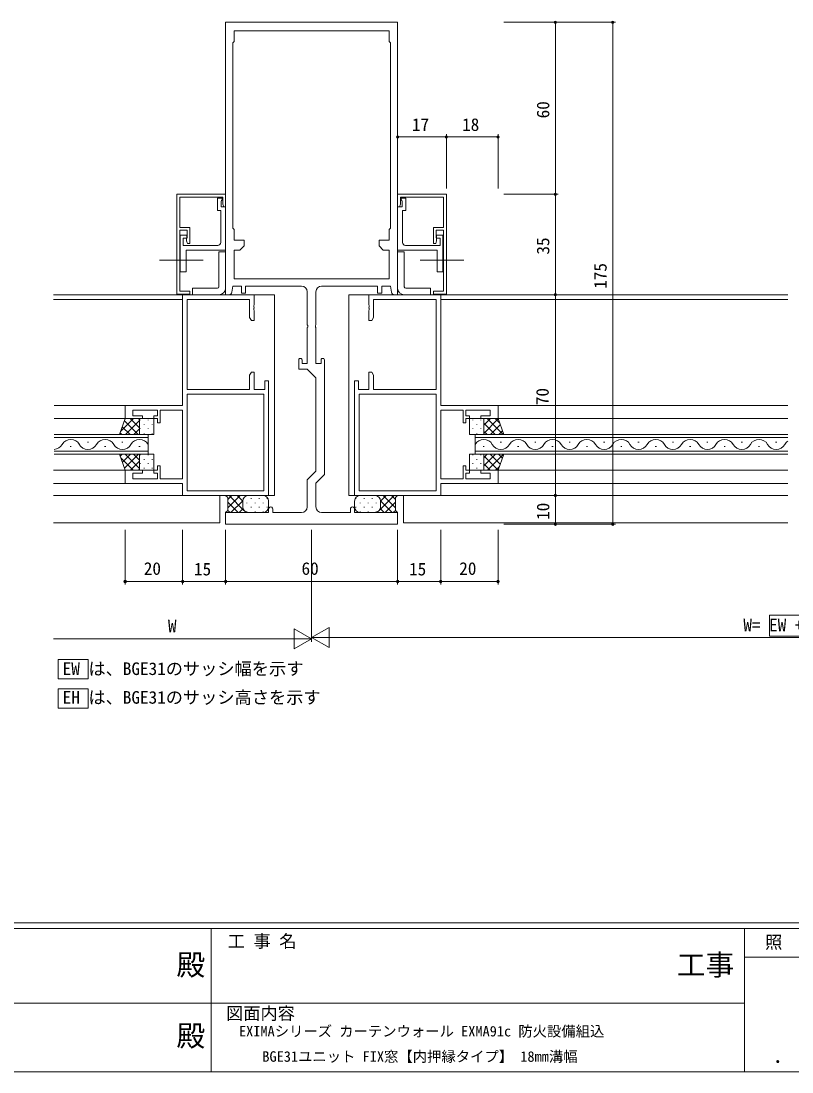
# Model space of a CAD drawing. Units: millimetres, scale not verified. Extents: x -567 to 567, y -403 to 403.
# Drawn here: x -79.1 to 189.8, y -403 to -36.6 of the extents above; entities that cross this region are included whole.
import ezdxf
from ezdxf.enums import TextEntityAlignment as Align

# ---------------------------------------------------------------- set-up
doc = ezdxf.new("R2010")
doc.units = ezdxf.units.MM
doc.header["$LTSCALE"] = 2
doc.linetypes.add('CHAIN2', pattern=[12, 9, -1, 1, -1])
for name, color, linetype, lineweight in [('0-0_0', 3, 'Continuous', 9), ('0-1_USER1', 2, 'Continuous', 9), ('0-2_YKK_ZWAK', 4, 'Continuous', 9), ('0-4_YKK_12', 6, 'Continuous', 9), ('0-7_YSS_K', 7, 'Continuous', 9), ('0-8_YKK_A1', 7, 'Continuous', 9)]:
    doc.layers.add(name, color=color, linetype=linetype, lineweight=lineweight)
doc.styles.add('ＭＳ ゴシック', font='')
doc.styles.get('ＭＳ ゴシック').set_extended_font_data('MS Gothic')

msp = doc.modelspace()

# ---------------------------------------------------------------- linework, layer by layer
at = {"layer": '0-0_0'}
for points in [[(-66.129, -259.144), (-55.665, -259.144), (-55.665, -265.934), (-66.129, -265.934)], [(-66.129, -269.368), (-55.665, -269.368), (-55.665, -276.158), (-66.129, -276.158)]]:
    msp.add_lwpolyline(points, close=True, dxfattribs=at)
at = {"layer": '0-1_USER1'}
for p, q in [((-22.426, -131.98), (-67.726, -131.98)), ((-22.726, -133.61), (-67.726, -133.61)), ((66.974, -131.98), (188.274, -131.98)), ((67.274, -133.61), (188.274, -133.61)), ((-67.526, -170.58), (-42.026, -170.58)), ((86.974, -170.58), (188.274, -170.58)), ((-67.526, -175.18), (-42.226, -175.18)), ((87.174, -175.18), (188.274, -175.18)), ((-67.526, -181.78), (-34.726, -181.78)), ((79.274, -187.58), (79.274, -180.78)), ((79.274, -180.78), (188.274, -180.78)), ((188.274, -181.78), (79.274, -181.78)), ((-34.726, -186.58), (-67.526, -186.58)), ((-61.526, -184.94), (-61.926, -184.94)), ((-55.526, -183.42), (-55.926, -183.42)), ((-49.526, -184.94), (-49.926, -184.94)), ((-43.526, -183.42), (-43.926, -183.42)), ((-37.526, -184.94), (-37.926, -184.94)), ((79.274, -186.58), (188.274, -186.58)), ((82.074, -184.94), (82.474, -184.94)), ((88.074, -183.42), (88.474, -183.42)), ((94.074, -184.94), (94.474, -184.94)), ((100.074, -183.42), (100.474, -183.42)), ((106.074, -184.94), (106.474, -184.94)), ((112.074, -183.42), (112.474, -183.42)), ((118.074, -184.94), (118.474, -184.94)), ((124.074, -183.42), (124.474, -183.42)), ((130.074, -184.94), (130.474, -184.94)), ((136.074, -183.42), (136.474, -183.42)), ((142.074, -184.94), (142.474, -184.94)), ((148.074, -183.42), (148.474, -183.42)), ((154.074, -184.94), (154.474, -184.94)), ((160.074, -183.42), (160.474, -183.42)), ((166.074, -184.94), (166.474, -184.94)), ((172.074, -183.42), (172.474, -183.42)), ((178.074, -184.94), (178.474, -184.94)), ((184.074, -183.42), (184.474, -183.42)), ((188.274, -187.58), (79.274, -187.58)), ((-67.726, -193.18), (-42.226, -193.18)), ((86.774, -193.18), (188.274, -193.18)), ((-67.726, -197.78), (-42.426, -197.78)), ((86.974, -197.78), (188.274, -197.78)), ((-22.426, -201.98), (-67.726, -201.98)), ((54.274, -201.98), (54.274, -211.48)), ((66.974, -201.98), (188.274, -201.98)), ((54.274, -211.48), (188.274, -211.48))]:
    msp.add_line(p, q, dxfattribs=at)
for points in [[(6.974, -201.98), (9.274, -201.98), (9.274, -131.98), (1.774, -131.98)], [(37.574, -201.98), (35.274, -201.98), (35.274, -131.98), (42.774, -131.98)], [(-67.526, -180.78), (-34.726, -180.78), (-34.726, -187.58), (-67.526, -187.58)], [(-9.726, -201.98), (-9.726, -211.48), (-67.726, -211.48)]]:
    msp.add_lwpolyline(points, dxfattribs=at)
for centre, start, end in [((-61.726, -185.857), 29.20254, 150.79746), ((-49.726, -185.857), 29.20254, 150.79746), ((-37.726, -185.857), 29.20254, 150.79746), ((82.274, -185.857), 29.20254, 150.79746), ((94.274, -185.857), 29.20254, 150.79746), ((106.274, -185.857), 29.20254, 150.79746), ((118.274, -185.857), 29.20254, 150.79746), ((130.274, -185.857), 29.20254, 150.79746), ((142.274, -185.857), 29.20254, 150.79746), ((154.274, -185.857), 29.20254, 150.79746), ((166.274, -185.857), 29.20254, 150.79746), ((178.274, -185.857), 29.20254, 150.79746), ((190.274, -185.857), 125.58666, 150.79746), ((-67.726, -182.503), 273.33612, 330.79746), ((-55.726, -182.503), 209.20254, 330.79746), ((-43.726, -182.503), 209.20254, 330.79746), ((88.274, -182.503), 209.20254, 330.79746), ((100.274, -182.503), 209.20254, 330.79746), ((112.274, -182.503), 209.20254, 330.79746), ((124.274, -182.503), 209.20254, 330.79746), ((136.274, -182.503), 209.20254, 330.79746), ((148.274, -182.503), 209.20254, 330.79746), ((160.274, -182.503), 209.20254, 330.79746), ((172.274, -182.503), 209.20254, 330.79746), ((184.274, -182.503), 209.20254, 330.79746)]:
    msp.add_arc(centre, 3.437, start, end, dxfattribs=at)
at = {"layer": '0-2_YKK_ZWAK', "linetype": 'CHAIN2'}
for p, q in [((-15.526, -119.98), (-30.826, -119.98)), ((60.074, -119.98), (75.374, -119.98))]:
    msp.add_line(p, q, dxfattribs=at)
at = {"layer": '0-2_YKK_ZWAK'}
for p, q in [((-19.226, -129.68), (-10.526, -129.68)), ((63.774, -129.68), (55.074, -129.68)), ((-44.331, -179.675), (-39.836, -175.18)), ((-42.76, -175.275), (-42.665, -175.18)), ((-40.964, -175.18), (-37.726, -178.418)), ((-38.135, -175.18), (-37.726, -175.59)), ((-37.541, -175.569), (-37.541, -175.769)), ((-34.711, -175.569), (-34.711, -175.769)), ((78.489, -175.569), (78.489, -175.769)), ((81.319, -175.569), (81.319, -175.769)), ((82.274, -177.521), (84.614, -175.18)), ((82.274, -180.349), (87.318, -175.305)), ((83.487, -175.18), (89.087, -180.78)), ((86.315, -175.18), (87.807, -176.671)), ((-43.751, -178.05), (-41.021, -180.78)), ((-43.007, -175.966), (-38.192, -180.78)), ((-42.608, -180.78), (-37.726, -175.898)), ((-39.779, -180.78), (-37.726, -178.727)), ((-37.541, -178.599), (-37.541, -178.799)), ((-36.126, -177.184), (-36.126, -177.384)), ((-34.711, -178.599), (-34.711, -178.799)), ((-33.296, -177.184), (-33.296, -177.384)), ((78.489, -178.599), (78.489, -178.799)), ((79.904, -177.184), (79.904, -177.384)), ((81.319, -178.599), (81.319, -178.799)), ((82.274, -176.796), (86.258, -180.78)), ((84.671, -180.78), (88.063, -177.389)), ((87.5, -180.78), (88.807, -179.473)), ((-44.495, -180.134), (-43.849, -180.78)), ((-36.126, -180.214), (-36.126, -180.414)), ((-33.296, -180.214), (-33.296, -180.414)), ((79.904, -180.214), (79.904, -180.414)), ((82.274, -179.624), (83.43, -180.78)), ((-44.726, -187.58), (-42.726, -193.18)), ((-44.469, -188.299), (-43.751, -187.58)), ((-44.277, -188.838), (-39.934, -193.18)), ((-43.725, -190.383), (-40.923, -187.58)), ((-42.981, -192.467), (-38.094, -187.58)), ((-42.706, -187.58), (-37.726, -192.56)), ((-40.866, -193.18), (-37.726, -190.04)), ((-39.878, -187.58), (-37.726, -189.732)), ((-37.541, -187.689), (-37.541, -187.889)), ((-36.126, -189.304), (-36.126, -189.504)), ((-34.711, -187.689), (-34.711, -187.889)), ((-33.296, -189.304), (-33.296, -189.504)), ((78.489, -187.689), (78.489, -187.889)), ((79.904, -189.304), (79.904, -189.504)), ((81.319, -187.689), (81.319, -187.889)), ((82.274, -188.834), (83.528, -187.58)), ((82.274, -191.663), (86.357, -187.58)), ((82.274, -188.109), (87.293, -193.128)), ((83.585, -193.18), (89.185, -187.58)), ((84.573, -187.58), (88.037, -191.044)), ((89.274, -187.58), (87.274, -193.18)), ((87.402, -187.58), (88.781, -188.96)), ((-38.037, -193.18), (-37.726, -192.869)), ((-37.541, -190.719), (-37.541, -190.919)), ((-36.126, -192.334), (-36.126, -192.534)), ((-34.711, -190.719), (-34.711, -190.919)), ((-33.296, -192.334), (-33.296, -192.534)), ((78.489, -190.719), (78.489, -190.919)), ((79.904, -192.334), (79.904, -192.534)), ((81.319, -190.719), (81.319, -190.919)), ((82.274, -190.938), (84.516, -193.18)), ((86.413, -193.18), (87.752, -191.842)), ((-2.697, -201.98), (-6.976, -206.26)), ((-5.525, -201.98), (-6.976, -203.431)), ((-3.36, -207.98), (-6.976, -204.364)), ((-1.308, -207.204), (-6.532, -201.98)), ((-1.721, -203.833), (-5.868, -207.98)), ((-1.726, -203.957), (-3.703, -201.98)), ((-1.726, -205.98), (-1.726, -203.98)), ((-1.726, -203.98), (-1.726, -205.98)), ((-0.649, -202.206), (-0.875, -201.98)), ((-0.273, -204.719), (-0.273, -204.519)), ((0.132, -201.98), (0.126, -201.986)), ((0.274, -201.98), (5.274, -201.98)), ((1.142, -203.104), (1.142, -202.904)), ((2.557, -204.719), (2.557, -204.519)), ((3.972, -203.104), (3.972, -202.904)), ((5.387, -204.719), (5.387, -204.519)), ((6.802, -203.104), (6.802, -202.904)), ((7.274, -203.98), (7.274, -205.98)), ((37.274, -203.98), (37.274, -205.98)), ((37.746, -203.104), (37.746, -202.904)), ((39.161, -204.719), (39.161, -204.519)), ((44.274, -201.98), (39.274, -201.98)), ((40.576, -203.104), (40.576, -202.904)), ((41.991, -204.719), (41.991, -204.519)), ((43.406, -203.104), (43.406, -202.904)), ((44.416, -201.98), (44.422, -201.986)), ((44.821, -204.719), (44.821, -204.519)), ((45.197, -202.206), (45.423, -201.98)), ((45.856, -207.204), (51.08, -201.98)), ((46.269, -203.833), (50.416, -207.98)), ((46.274, -203.957), (48.251, -201.98)), ((46.274, -205.98), (46.274, -203.98)), ((46.274, -203.98), (46.274, -205.98)), ((47.245, -201.98), (51.524, -206.26)), ((47.908, -207.98), (51.524, -204.364)), ((50.073, -201.98), (51.524, -203.431)), ((-6.188, -207.98), (-6.976, -207.193)), ((-1.635, -206.576), (-3.04, -207.98)), ((-1.688, -206.134), (-1.688, -205.934)), ((-0.532, -207.98), (-0.95, -207.562)), ((-0.273, -207.749), (-0.273, -207.549)), ((-0.163, -207.932), (-0.211, -207.98)), ((5.274, -207.98), (0.274, -207.98)), ((1.142, -206.134), (1.142, -205.934)), ((2.557, -207.749), (2.557, -207.549)), ((3.972, -206.134), (3.972, -205.934)), ((5.387, -207.749), (5.387, -207.549)), ((6.802, -206.134), (6.802, -205.934)), ((37.746, -206.134), (37.746, -205.934)), ((39.161, -207.749), (39.161, -207.549)), ((39.274, -207.98), (44.274, -207.98)), ((40.576, -206.134), (40.576, -205.934)), ((41.991, -207.749), (41.991, -207.549)), ((43.406, -206.134), (43.406, -205.934)), ((44.711, -207.932), (44.759, -207.98)), ((44.821, -207.749), (44.821, -207.549)), ((45.08, -207.98), (45.498, -207.562)), ((46.183, -206.576), (47.588, -207.98)), ((46.236, -206.134), (46.236, -205.934)), ((50.736, -207.98), (51.524, -207.193))]:
    msp.add_line(p, q, dxfattribs=at)
for points in [[(-10.026, -129.18), (-10.026, -116.98), (-7.726, -116.98), (-7.726, -129.68)], [(54.574, -129.18), (54.574, -116.98), (52.274, -116.98), (52.274, -129.68)], [(-10.026, -131.98), (-19.226, -131.98), (-19.226, -129.68)], [(54.574, -131.98), (63.774, -131.98), (63.774, -129.68)], [(-7.726, -207.98), (-6.976, -207.23), (-6.976, -202.73), (-7.726, -201.98), (0.274, -201.98)], [(0.274, -207.98), (-7.726, -207.98), (-6.976, -207.23), (-6.976, -202.73), (-7.726, -201.98)], [(52.274, -207.98), (51.524, -207.23), (51.524, -202.73), (52.274, -201.98), (44.274, -201.98)], [(44.274, -207.98), (52.274, -207.98), (51.524, -207.23), (51.524, -202.73), (52.274, -201.98)]]:
    msp.add_lwpolyline(points, dxfattribs=at)
for points in [[(-37.726, -180.78), (-37.726, -175.18), (-42.726, -175.18), (-44.726, -180.78)], [(-37.726, -175.18), (-37.726, -180.78), (-32.726, -180.78), (-32.726, -175.18)], [(82.274, -175.18), (82.274, -180.78), (77.274, -180.78), (77.274, -175.18)], [(82.274, -180.78), (82.274, -175.18), (87.274, -175.18), (89.274, -180.78)], [(-37.726, -193.18), (-37.726, -187.58), (-44.726, -187.58), (-42.726, -193.18)], [(-37.726, -187.58), (-37.726, -193.18), (-32.726, -193.18), (-32.726, -187.58)], [(82.274, -187.58), (82.274, -193.18), (77.274, -193.18), (77.274, -187.58)], [(82.274, -193.18), (82.274, -187.58), (89.274, -187.58), (87.274, -193.18)]]:
    msp.add_lwpolyline(points, close=True, dxfattribs=at)
for centre, radius, start, end in [((-10.526, -129.18), 0.5, 270, 0), ((-10.026, -129.68), 2.3, 270, 0), ((54.574, -129.68), 2.3, 180, 270), ((55.074, -129.18), 0.5, 180, 270), ((0.274, -203.98), 2, 90, 180), ((0.274, -203.98), 2, 90, 180), ((5.274, -203.98), 2, 0, 90), ((39.274, -203.98), 2, 90, 180), ((44.274, -203.98), 2, 0, 90), ((44.274, -203.98), 2, 0, 90), ((0.274, -205.98), 2, 180, 270), ((0.274, -205.98), 2, 180, 270), ((5.274, -205.98), 2, 270, 0), ((39.274, -205.98), 2, 180, 270), ((44.274, -205.98), 2, 270, 0), ((44.274, -205.98), 2, 270, 0)]:
    msp.add_arc(centre, radius, start, end, dxfattribs=at)
at = {"layer": '0-4_YKK_12'}
for p, q in [((89.274, -36.98), (128.274, -36.98)), ((89.274, -36.98), (108.274, -36.98)), ((107.274, -36.98), (107.274, -96.98)), ((127.274, -36.98), (127.274, -211.98)), ((52.274, -94.98), (52.274, -75.98)), ((69.274, -94.98), (69.274, -75.98)), ((69.274, -94.98), (69.274, -75.98)), ((87.274, -94.98), (87.274, -75.98)), ((69.274, -76.98), (52.274, -76.98)), ((87.274, -76.98), (69.274, -76.98)), ((89.274, -96.98), (108.274, -96.98)), ((89.274, -96.98), (108.274, -96.98)), ((107.274, -131.98), (107.274, -96.98)), ((89.274, -131.98), (108.274, -131.98)), ((89.274, -131.98), (108.274, -131.98)), ((107.274, -201.98), (107.274, -131.98)), ((89.274, -201.98), (108.274, -201.98)), ((89.274, -201.98), (108.274, -201.98)), ((107.274, -211.98), (107.274, -201.98)), ((89.274, -211.98), (128.274, -211.98)), ((89.274, -211.98), (108.274, -211.98)), ((-42.726, -213.98), (-42.726, -232.98)), ((-22.726, -213.98), (-22.726, -232.98)), ((-22.726, -213.98), (-22.726, -232.98)), ((-7.726, -213.98), (-7.726, -232.98)), ((-7.726, -213.98), (-7.726, -232.98)), ((22.274, -213.98), (22.274, -252.98)), ((22.274, -213.98), (22.274, -252.48)), ((52.274, -213.98), (52.274, -232.98)), ((52.274, -213.98), (52.274, -232.98)), ((67.274, -213.98), (67.274, -232.98)), ((67.274, -213.98), (67.274, -232.98)), ((87.274, -213.98), (87.274, -232.98)), ((-22.726, -231.98), (-42.726, -231.98)), ((-7.726, -231.98), (-22.726, -231.98)), ((52.274, -231.98), (-7.726, -231.98)), ((52.274, -231.98), (67.274, -231.98)), ((67.274, -231.98), (87.274, -231.98)), ((22.274, -251.98), (16.212, -248.48)), ((16.212, -248.48), (16.212, -255.48)), ((22.274, -251.48), (28.336, -247.98)), ((28.336, -254.98), (28.336, -247.98)), ((-67.726, -251.98), (15.274, -251.98)), ((22.274, -251.98), (10.15, -251.98)), ((22.274, -251.98), (16.212, -255.48)), ((22.274, -251.48), (28.336, -254.98)), ((22.274, -251.48), (34.398, -251.48)), ((29.274, -251.48), (350.274, -251.48))]:
    msp.add_line(p, q, dxfattribs=at)
msp.add_lwpolyline([(194.101, -243.704), (194.101, -251), (181.967, -251), (181.967, -243.704)], close=True, dxfattribs=at)
for centre in [(107.274, -36.98), (127.274, -36.98), (52.274, -76.98), (69.274, -76.98), (69.274, -76.98), (87.274, -76.98), (107.274, -96.98), (107.274, -96.98), (107.274, -131.98), (107.274, -131.98), (107.274, -201.98), (107.274, -201.98), (107.274, -211.98), (127.274, -211.98), (-42.726, -231.98), (-22.726, -231.98), (-22.726, -231.98), (-7.726, -231.98), (-7.726, -231.98), (52.274, -231.98), (52.274, -231.98), (67.274, -231.98), (67.274, -231.98), (87.274, -231.98)]:
    msp.add_circle(centre, 0.425, dxfattribs=at)
at = {"layer": '0-7_YSS_K'}
for p, q in [((49.774, -44.18), (49.774, -108.78)), ((-21.096, -166.61), (-21.096, -200.35)), ((65.644, -166.61), (65.644, -200.35))]:
    msp.add_line(p, q, dxfattribs=at)
for points in [[(-6.573, -131.98), (-7.726, -131.98), (-7.726, -36.98), (52.274, -36.98)], [(52.274, -36.98), (52.274, -131.98), (51.121, -131.98)], [(-9.426, -113.78), (-9.426, -102.58), (-10.526, -102.58), (-10.526, -98.28), (-8.926, -98.28), (-8.926, -98.88), (-9.126, -99.163), (-9.326, -99.446), (-9.326, -101.38), (-7.726, -101.38)], [(53.974, -113.78), (53.974, -102.58), (55.074, -102.58), (55.074, -98.28), (53.474, -98.28), (53.474, -98.88), (53.674, -99.163), (53.874, -99.446), (53.874, -101.38), (52.274, -101.38)], [(-7.726, -101.38), (-7.726, -116.48), (-21.526, -116.48), (-21.526, -123.98), (-23.526, -123.98), (-23.526, -111.28), (-21.226, -111.28), (-21.226, -112.28), (-22.526, -112.28), (-22.526, -114.78), (-10.426, -114.78)], [(52.274, -101.38), (52.274, -116.48), (66.074, -116.48), (66.074, -123.98), (68.074, -123.98), (68.074, -111.28), (65.774, -111.28), (65.774, -112.28), (67.074, -112.28), (67.074, -114.78), (54.974, -114.78)], [(18.774, -128.98), (-0.726, -128.98), (-0.726, -131.48), (-2.226, -131.48), (-2.226, -128.98), (-5.226, -128.98), (-5.587, -131.145)], [(18.974, -154.78), (18.974, -155.98), (20.774, -155.98), (20.774, -143.438), (20.894, -143.255), (20.894, -142.705), (20.774, -142.522), (20.774, -130.98)], [(23.774, -130.98), (23.774, -142.522), (23.654, -142.705), (23.654, -143.255), (23.774, -143.438), (23.774, -155.98), (25.574, -155.98), (25.574, -154.78)], [(50.135, -131.145), (49.774, -128.98), (46.774, -128.98), (46.774, -131.48), (45.274, -131.48), (45.274, -128.98), (25.774, -128.98)], [(7.274, -201.98), (7.274, -161.98), (5.974, -161.98), (5.974, -164.98), (2.274, -164.98), (2.274, -158.98), (1.274, -158.98), (0.644, -160.071), (0.644, -164.98), (-21.096, -164.98), (-21.096, -133.61), (0.644, -133.61), (0.644, -139.889), (1.274, -140.98), (2.274, -140.98), (2.274, -137.438), (2.154, -137.255), (2.154, -136.705), (2.274, -136.522), (2.274, -136.438), (2.154, -136.255), (2.154, -135.705), (2.274, -135.522), (2.274, -131.98), (-22.726, -131.98), (-22.726, -170.58), (-42.726, -170.58), (-42.726, -175.18), (-36.726, -175.18), (-36.726, -174.18), (-40.026, -174.18), (-40.026, -172.21), (-31.526, -172.21), (-31.526, -174.18), (-32.726, -174.18), (-32.726, -175.18), (-31.526, -175.18), (-31.526, -176.68), (-30.526, -176.68), (-30.526, -172.21)], [(37.274, -201.98), (37.274, -161.98), (38.574, -161.98), (38.574, -164.98), (42.274, -164.98), (42.274, -158.98), (43.274, -158.98), (43.904, -160.071), (43.904, -164.98), (65.644, -164.98), (65.644, -133.61), (43.904, -133.61), (43.904, -139.889), (43.274, -140.98), (42.274, -140.98), (42.274, -137.438), (42.394, -137.255), (42.394, -136.705), (42.274, -136.522), (42.274, -136.438), (42.394, -136.255), (42.394, -135.705), (42.274, -135.522), (42.274, -131.98), (67.274, -131.98), (67.274, -170.58), (87.274, -170.58), (87.274, -175.18), (81.274, -175.18), (81.274, -174.18), (84.574, -174.18), (84.574, -172.21), (76.074, -172.21), (76.074, -174.18), (77.274, -174.18), (77.274, -175.18), (76.074, -175.18), (76.074, -176.68), (75.074, -176.68), (75.074, -172.21)], [(20.774, -205.98), (20.774, -196.48), (23.774, -193.48), (23.774, -160.98), (20.774, -157.98), (17.774, -157.98), (17.774, -154.78)], [(26.774, -154.78), (26.774, -194.723), (23.774, -197.723), (23.774, -205.98)], [(-30.526, -172.21), (-22.726, -172.21), (-22.726, -196.15), (-30.526, -196.15), (-30.526, -191.68), (-31.526, -191.68), (-31.526, -193.18), (-32.726, -193.18), (-32.726, -194.18), (-31.526, -194.18), (-31.526, -196.15), (-40.026, -196.15), (-40.026, -194.18), (-36.726, -194.18), (-36.726, -193.18), (-42.726, -193.18), (-42.726, -197.78), (-22.726, -197.78), (-22.726, -201.98), (7.274, -201.98)], [(75.074, -172.21), (67.274, -172.21), (67.274, -196.15), (75.074, -196.15), (75.074, -191.68), (76.074, -191.68), (76.074, -193.18), (77.274, -193.18), (77.274, -194.18), (76.074, -194.18), (76.074, -196.15), (84.574, -196.15), (84.574, -194.18), (81.274, -194.18), (81.274, -193.18), (87.274, -193.18), (87.274, -197.78), (67.274, -197.78), (67.274, -201.98), (37.274, -201.98)], [(37.274, -206.73), (37.274, -207.98), (52.274, -207.98), (52.274, -211.98), (-7.726, -211.98), (-7.726, -207.98), (7.274, -207.98), (7.274, -206.73)], [(8.774, -206.73), (8.774, -207.98), (18.774, -207.98)], [(25.774, -207.98), (35.774, -207.98), (35.774, -206.73)]]:
    msp.add_lwpolyline(points, dxfattribs=at)
for points in [[(49.774, -44.18), (49.774, -108.78), (49.574, -108.98), (49.274, -109.28), (49.274, -112.98), (45.774, -112.98), (45.774, -114.98), (47.274, -116.48), (49.274, -116.48), (49.274, -126.48), (-4.726, -126.48), (-4.726, -116.48), (-2.726, -116.48), (-1.226, -114.98), (-1.226, -112.98), (-4.726, -112.98), (-4.726, -109.28), (-5.026, -108.98), (-5.226, -108.78), (-5.226, -44.18), (-5.026, -43.98), (-4.726, -43.68), (-4.726, -39.98), (49.274, -39.98), (49.274, -43.68), (49.574, -43.98)], [(-24.726, -96.98), (-24.726, -131.78), (-20.226, -131.78), (-20.226, -130.78), (-23.726, -130.78), (-23.726, -109.48), (-21.126, -109.48), (-21.126, -112.07), (-21.323, -112.352), (-21.323, -113.245), (-21.02, -114.08), (-20.226, -114.08), (-20.226, -108.58), (-23.726, -108.58), (-23.726, -97.98), (-8.726, -97.98), (-8.726, -100.38), (-8.326, -101.38), (-7.726, -101.38), (-7.726, -96.98)], [(69.274, -96.98), (69.274, -131.78), (64.774, -131.78), (64.774, -130.78), (68.274, -130.78), (68.274, -109.48), (65.674, -109.48), (65.674, -112.07), (65.871, -112.352), (65.871, -113.245), (65.568, -114.08), (64.774, -114.08), (64.774, -108.58), (68.274, -108.58), (68.274, -97.98), (53.274, -97.98), (53.274, -100.38), (52.874, -101.38), (52.274, -101.38), (52.274, -96.98)], [(-21.096, -166.61), (-21.096, -200.35), (5.644, -200.35), (5.644, -166.61)], [(65.644, -166.61), (65.644, -200.35), (38.904, -200.35), (38.904, -166.61)]]:
    msp.add_lwpolyline(points, close=True, dxfattribs=at)
for centre, radius, start, end in [((-10.426, -113.78), 1, 270.00001, 359.99999), ((54.974, -113.78), 1, 180.00001, 269.99999), ((-6.573, -130.98), 1, 269.99999, 350.53769), ((18.774, -130.98), 2, 0.00001, 89.99999), ((25.774, -130.98), 2, 90.00001, 179.99999), ((51.121, -130.98), 1, 189.46231, 270.00001), ((18.374, -154.78), 0.6, 359.99999, 180.00001), ((26.174, -154.78), 0.6, 359.99999, 180.00001), ((8.024, -206.73), 0.75, 359.99999, 180.00001), ((18.774, -205.98), 2, 270.00001, 359.99999), ((25.774, -205.98), 2, 180.00001, 269.99999), ((36.524, -206.73), 0.75, 359.99999, 180.00001)]:
    msp.add_arc(centre, radius, start, end, dxfattribs=at)
at = {"layer": '0-8_YKK_A1'}
for p, q in [((537.274, -351), (-562.726, -351)), ((483.274, -353), (-562.726, -353)), ((-12.726, -353), (-12.726, -403)), ((173.274, -353), (173.274, -403)), ((270.68, -362.999), (173.274, -362.999)), ((-194.726, -378.999), (-10.726, -378.999)), ((-10.726, -378.999), (173.274, -378.999)), ((-562.726, -403), (483.274, -403))]:
    msp.add_line(p, q, dxfattribs=at)

# ---------------------------------------------------------------- texts
at = {"layer": '0-0_0', "style": 'ＭＳ ゴシック'}
for s, height, p in [('EW は、BGE31のサッシ幅を示す', 4.399, (-64.532, -265.908)), ('EH は、BGE31のサッシ高さを示す', 4.399, (-64.532, -275.908)), ('EXIMAシリーズ カーテンウォール EXMA91c 防火設備組込', 3.666, (-3.068, -391.713)), ('BGE31ユニット FIX窓【内押縁タイプ】 18mm溝幅', 3.666, (5.086, -400.535))]:
    msp.add_text(s, height=height, dxfattribs=at).set_placement(p, align=Align.BOTTOM_LEFT)
at = {"layer": '0-4_YKK_12', "style": 'ＭＳ ゴシック'}
for s, p in [('60', (106.474, -70.5)), ('35', (106.474, -118)), ('175', (126.474, -129.92)), ('70', (106.274, -170.5)), ('10', (106.474, -210.5))]:
    msp.add_text(s, height=4.399, rotation=90, dxfattribs=at).set_placement(p, align=Align.BOTTOM_LEFT)
for s, p in [('17', (57.254, -76.18)), ('18', (74.754, -76.18)), ('20', (-36.246, -230.98)), ('15', (-18.746, -231.18)), ('60', (18.754, -230.98)), ('15', (56.254, -231.18)), ('20', (73.754, -230.98)), ('W', (-27.826, -250.98)), ('W= EW +90', (172.814, -250.68))]:
    msp.add_text(s, height=4.399, dxfattribs=at).set_placement(p, align=Align.BOTTOM_LEFT)
at = {"layer": '0-8_YKK_A1', "style": 'ＭＳ ゴシック'}
for s, height, p in [('工 事 名', 4.399, (-6.994, -360.904)), ('照  査', 4.399, (180.401, -361.258)), ('殿', 7.331, (-24.843, -371.509)), ('工事', 7.331, (149.605, -371.509)), ('図面内容', 4.399, (-7.558, -386.069)), ('殿', 7.331, (-24.843, -396.254)), (' ． ．', 5.132, (179.638, -401.494))]:
    msp.add_text(s, height=height, dxfattribs=at).set_placement(p, align=Align.BOTTOM_LEFT)

doc.saveas('drawing.dxf')
